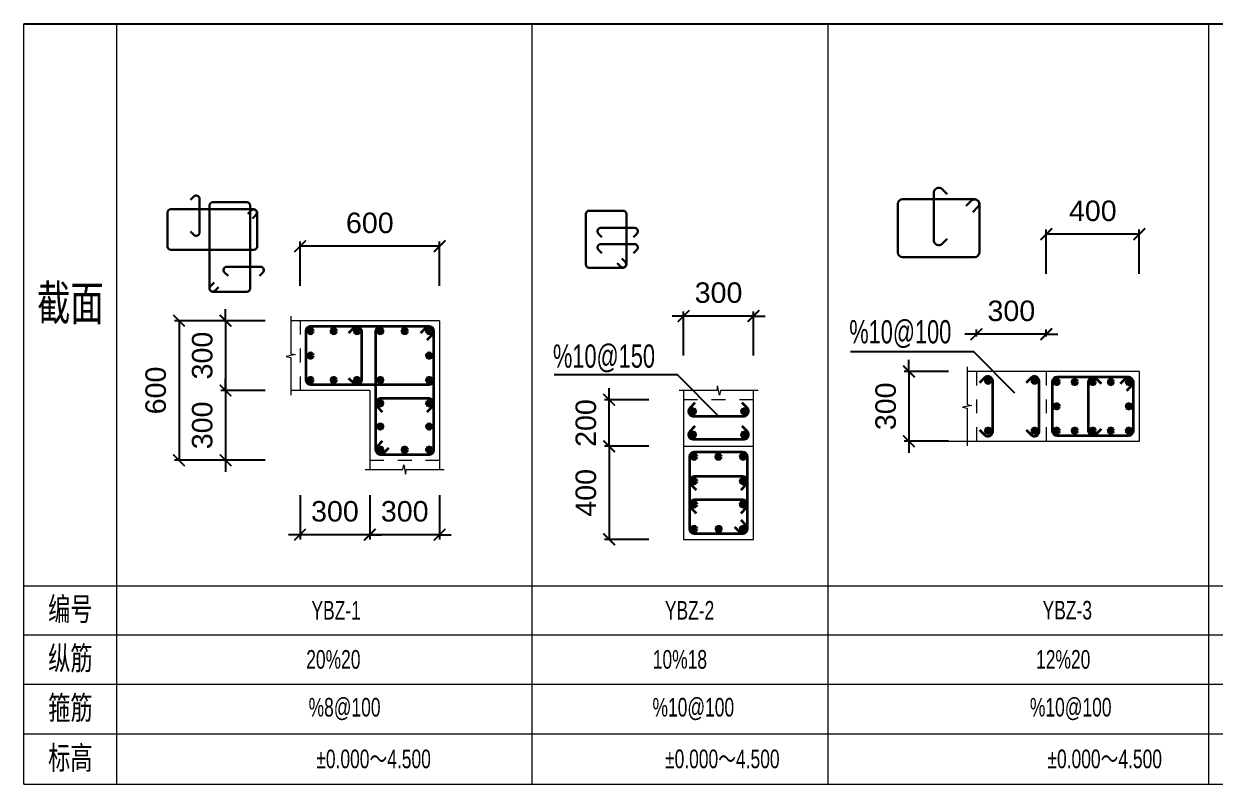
# Model space of a CAD drawing. Header units: millimetres. Extents: x -3831 to 465700, y 39900 to 106100.
# Drawn here: x 42787 to 47907, y 44855 to 48123 of the extents above; entities that cross this region are included whole.
import ezdxf

# ---------------------------------------------------------------- set-up
doc = ezdxf.new("R2010")
doc.units = ezdxf.units.MM
doc.linetypes.add('线型7', pattern=[120.000008, -30.000002, 60.000004, -30.000002])
for name, color, linetype, lineweight in [('S_EdgeMemberLongiBar', 1, 'Continuous', 50), ('S_EdgeMemberShape', 3, 'Continuous', 9), ('S_EdgeMemberShapeDash', 3, '线型7', 9), ('S_EdgeMemberTxt', 7, 'Continuous', 9), ('stirrupfig', 1, 'Continuous', 35), ('StirrupFig_x', 30, 'Continuous', 30), ('拉结区拉筋规', 9, 'Continuous', 25)]:
    doc.layers.add(name, color=color, linetype=linetype, lineweight=lineweight)
doc.layers.add('WALL-Beam', color=80, linetype='Continuous')
doc.styles.get("Standard").update_dxf_attribs({"font": 'arial.ttf'})
doc.styles.add('xxxx', font='RIF.ttf')
doc.dimstyles.new('ISO-25', dxfattribs={"dimtxt": 2.5, "dimasz": 2.5, "dimexe": 1.25, "dimexo": 0.625, "dimtad": 1, "dimtxsty": 'Standard', "dimcen": 2.5, "dimadec": 0, "dimazin": 0, "dimtfac": 1, "dimtmove": 0, "dimatfit": 3, "dimfxl": 1, "dimarcsym": 0})

# ---------------------------------------------------------------- blocks, each defined once
blk = doc.blocks.new('_ArchTick')
at = {"color": 0, "linetype": 'ByBlock', "const_width": 0.15}
blk.add_lwpolyline([(-0.5, -0.5), (0.5, 0.5)], dxfattribs=at)
blk = doc.blocks.new('*D124')
at = {"layer": 'Defpoints', "color": 0, "transparency": 16777216}
for p in [(43973.5, 47167.2), (43973.5, 46847.2), (44573.5, 46847.2)]:
    blk.add_point(p, dxfattribs=at)
at = {"layer": 'WALL-Beam', "color": 0, "lineweight": -2, "transparency": 16777216}
for p, q in [((43973.5, 46997.2), (43973.5, 47187.2)), ((44573.5, 47167.2), (43973.5, 47167.2)), ((44573.5, 46997.2), (44573.5, 47187.2))]:
    blk.add_line(p, q, dxfattribs=at)
at = {"layer": 'WALL-Beam', "color": 0, "lineweight": -2, "transparency": 16777216, "xscale": 50, "yscale": 50, "zscale": 50, "rotation": 180}
blk.add_blockref('_ArchTick', (43973.5, 47167.2), dxfattribs=at)
at = {"layer": 'WALL-Beam', "color": 0, "lineweight": -2, "transparency": 16777216, "xscale": 50, "yscale": 50, "zscale": 50}
blk.add_blockref('_ArchTick', (44573.5, 47167.2), dxfattribs=at)
at = {"layer": 'WALL-Beam', "color": 7, "transparency": 16777216, "insert": (44273.5, 47267.2), "char_height": 88, "attachment_point": 5}
blk.add_mtext('600', dxfattribs=at)
blk = doc.blocks.new('*D125')
at = {"layer": 'Defpoints', "color": 0, "transparency": 16777216}
for p in [(44273.5, 46247.2), (44573.5, 46247.2), (44273.5, 45927.2)]:
    blk.add_point(p, dxfattribs=at)
at = {"layer": 'WALL-Beam', "color": 0, "lineweight": -2, "transparency": 16777216}
for p, q in [((44273.5, 46097.2), (44273.5, 45907.2)), ((44573.5, 46097.2), (44573.5, 45907.2)), ((44273.5, 45927.2), (44223.5, 45927.2)), ((44573.5, 45927.2), (44273.5, 45927.2)), ((44573.5, 45927.2), (44623.5, 45927.2))]:
    blk.add_line(p, q, dxfattribs=at)
at = {"layer": 'WALL-Beam', "color": 0, "lineweight": -2, "transparency": 16777216, "xscale": 50, "yscale": 50, "zscale": 50}
blk.add_blockref('_ArchTick', (44273.5, 45927.2), dxfattribs=at)
at = {"layer": 'WALL-Beam', "color": 0, "lineweight": -2, "transparency": 16777216, "xscale": 50, "yscale": 50, "zscale": 50, "rotation": 180}
blk.add_blockref('_ArchTick', (44573.5, 45927.2), dxfattribs=at)
at = {"layer": 'WALL-Beam', "color": 7, "transparency": 16777216, "insert": (44423.5, 46027.2), "char_height": 88, "attachment_point": 5}
blk.add_mtext('300', dxfattribs=at)
blk = doc.blocks.new('*D126')
at = {"layer": 'Defpoints', "color": 0, "transparency": 16777216}
for p in [(43973.5, 46247.2), (44273.5, 46247.2), (43973.5, 45927.2)]:
    blk.add_point(p, dxfattribs=at)
at = {"layer": 'WALL-Beam', "color": 0, "lineweight": -2, "transparency": 16777216}
for p, q in [((43973.5, 46097.2), (43973.5, 45907.2)), ((44273.5, 46097.2), (44273.5, 45907.2)), ((43973.5, 45927.2), (43923.5, 45927.2)), ((44273.5, 45927.2), (43973.5, 45927.2)), ((44273.5, 45927.2), (44323.5, 45927.2))]:
    blk.add_line(p, q, dxfattribs=at)
at = {"layer": 'WALL-Beam', "color": 0, "lineweight": -2, "transparency": 16777216, "xscale": 50, "yscale": 50, "zscale": 50}
blk.add_blockref('_ArchTick', (43973.5, 45927.2), dxfattribs=at)
at = {"layer": 'WALL-Beam', "color": 0, "lineweight": -2, "transparency": 16777216, "xscale": 50, "yscale": 50, "zscale": 50, "rotation": 180}
blk.add_blockref('_ArchTick', (44273.5, 45927.2), dxfattribs=at)
at = {"layer": 'WALL-Beam', "color": 7, "transparency": 16777216, "insert": (44123.5, 46027.2), "char_height": 88, "attachment_point": 5}
blk.add_mtext('300', dxfattribs=at)
blk = doc.blocks.new('*D127')
at = {"layer": 'Defpoints', "color": 0, "transparency": 16777216}
for p in [(43973.5, 46847.2), (43653.5, 46547.2), (43973.5, 46547.2)]:
    blk.add_point(p, dxfattribs=at)
at = {"layer": 'WALL-Beam', "color": 0, "lineweight": -2, "transparency": 16777216}
for p, q in [((43653.5, 46847.2), (43653.5, 46897.2)), ((43823.5, 46847.2), (43633.5, 46847.2)), ((43653.5, 46847.2), (43653.5, 46547.2)), ((43823.5, 46547.2), (43633.5, 46547.2)), ((43653.5, 46547.2), (43653.5, 46497.2))]:
    blk.add_line(p, q, dxfattribs=at)
at = {"layer": 'WALL-Beam', "color": 0, "lineweight": -2, "transparency": 16777216, "xscale": 50, "yscale": 50, "zscale": 50}
for p, rotation in [((43653.5, 46847.2), 270), ((43653.5, 46547.2), 90)]:
    blk.add_blockref('_ArchTick', p, dxfattribs=dict(at, rotation=rotation))
at = {"layer": 'WALL-Beam', "color": 7, "transparency": 16777216, "insert": (43553.6, 46697.2), "char_height": 88, "attachment_point": 5, "rotation": 90}
blk.add_mtext('300', dxfattribs=at)
blk = doc.blocks.new('*D128')
at = {"layer": 'Defpoints', "color": 0, "transparency": 16777216}
for p in [(43973.5, 46547.2), (43653.5, 46247.2), (43973.5, 46247.2)]:
    blk.add_point(p, dxfattribs=at)
at = {"layer": 'WALL-Beam', "color": 0, "lineweight": -2, "transparency": 16777216}
for p, q in [((43653.5, 46547.2), (43653.5, 46597.2)), ((43823.5, 46547.2), (43633.5, 46547.2)), ((43653.5, 46547.2), (43653.5, 46247.2)), ((43823.5, 46247.2), (43633.5, 46247.2)), ((43653.5, 46247.2), (43653.5, 46197.2))]:
    blk.add_line(p, q, dxfattribs=at)
at = {"layer": 'WALL-Beam', "color": 0, "lineweight": -2, "transparency": 16777216, "xscale": 50, "yscale": 50, "zscale": 50}
for p, rotation in [((43653.5, 46547.2), 270), ((43653.5, 46247.2), 90)]:
    blk.add_blockref('_ArchTick', p, dxfattribs=dict(at, rotation=rotation))
at = {"layer": 'WALL-Beam', "color": 7, "transparency": 16777216, "insert": (43553.6, 46397.2), "char_height": 88, "attachment_point": 5, "rotation": 90}
blk.add_mtext('300', dxfattribs=at)
blk = doc.blocks.new('*D129')
at = {"layer": 'Defpoints', "color": 0, "transparency": 16777216}
for p in [(43973.5, 46847.2), (43453.5, 46247.2), (43973.5, 46247.2)]:
    blk.add_point(p, dxfattribs=at)
at = {"layer": 'WALL-Beam', "color": 0, "lineweight": -2, "transparency": 16777216}
for p, q in [((43823.5, 46847.2), (43433.5, 46847.2)), ((43453.5, 46847.2), (43453.5, 46247.2)), ((43823.5, 46247.2), (43433.5, 46247.2))]:
    blk.add_line(p, q, dxfattribs=at)
at = {"layer": 'WALL-Beam', "color": 0, "lineweight": -2, "transparency": 16777216, "xscale": 50, "yscale": 50, "zscale": 50}
for p, rotation in [((43453.5, 46847.2), 90), ((43453.5, 46247.2), 270)]:
    blk.add_blockref('_ArchTick', p, dxfattribs=dict(at, rotation=rotation))
at = {"layer": 'WALL-Beam', "color": 7, "transparency": 16777216, "insert": (43353.6, 46547.2), "char_height": 88, "attachment_point": 5, "rotation": 90}
blk.add_mtext('600', dxfattribs=at)
blk = doc.blocks.new('*D144')
at = {"layer": 'Defpoints', "color": 0, "transparency": 16777216}
for p in [(46880.7, 46789), (46880.7, 46629), (47180.7, 46629)]:
    blk.add_point(p, dxfattribs=at)
at = {"layer": 'WALL-Beam', "color": 0, "lineweight": -2, "transparency": 16777216}
for p, q in [((46880.7, 46779), (46880.7, 46809)), ((47180.7, 46779), (47180.7, 46809)), ((46880.7, 46789), (46830.7, 46789)), ((47180.7, 46789), (46880.7, 46789)), ((47180.7, 46789), (47230.7, 46789))]:
    blk.add_line(p, q, dxfattribs=at)
at = {"layer": 'WALL-Beam', "color": 0, "lineweight": -2, "transparency": 16777216, "xscale": 50, "yscale": 50, "zscale": 50}
blk.add_blockref('_ArchTick', (46880.7, 46789), dxfattribs=at)
at = {"layer": 'WALL-Beam', "color": 0, "lineweight": -2, "transparency": 16777216, "xscale": 50, "yscale": 50, "zscale": 50, "rotation": 180}
blk.add_blockref('_ArchTick', (47180.7, 46789), dxfattribs=at)
at = {"layer": 'WALL-Beam', "color": 7, "transparency": 16777216, "insert": (47030.7, 46889), "char_height": 88, "attachment_point": 5}
blk.add_mtext('300', dxfattribs=at)
blk = doc.blocks.new('*D145')
at = {"layer": 'Defpoints', "color": 0, "transparency": 16777216}
for p in [(47180.7, 47219), (47180.7, 46899), (47580.7, 46899)]:
    blk.add_point(p, dxfattribs=at)
at = {"layer": 'WALL-Beam', "color": 0, "lineweight": -2, "transparency": 16777216}
for p, q in [((47180.7, 47049), (47180.7, 47239)), ((47580.7, 47219), (47180.7, 47219)), ((47580.7, 47049), (47580.7, 47239))]:
    blk.add_line(p, q, dxfattribs=at)
at = {"layer": 'WALL-Beam', "color": 0, "lineweight": -2, "transparency": 16777216, "xscale": 50, "yscale": 50, "zscale": 50, "rotation": 180}
blk.add_blockref('_ArchTick', (47180.7, 47219), dxfattribs=at)
at = {"layer": 'WALL-Beam', "color": 0, "lineweight": -2, "transparency": 16777216, "xscale": 50, "yscale": 50, "zscale": 50}
blk.add_blockref('_ArchTick', (47580.7, 47219), dxfattribs=at)
at = {"layer": 'WALL-Beam', "color": 7, "transparency": 16777216, "insert": (47380.7, 47318.9), "char_height": 88, "attachment_point": 5}
blk.add_mtext('400', dxfattribs=at)
blk = doc.blocks.new('*D146')
at = {"layer": 'Defpoints', "color": 0, "transparency": 16777216}
for p in [(46910.7, 46629), (46590.7, 46329), (46910.7, 46329)]:
    blk.add_point(p, dxfattribs=at)
at = {"layer": 'WALL-Beam', "color": 0, "lineweight": -2, "transparency": 16777216}
for p, q in [((46590.7, 46629), (46590.7, 46679)), ((46760.7, 46629), (46570.7, 46629)), ((46590.7, 46629), (46590.7, 46329)), ((46760.7, 46329), (46570.7, 46329)), ((46590.7, 46329), (46590.7, 46279))]:
    blk.add_line(p, q, dxfattribs=at)
at = {"layer": 'WALL-Beam', "color": 0, "lineweight": -2, "transparency": 16777216, "xscale": 50, "yscale": 50, "zscale": 50}
for p, rotation in [((46590.7, 46629), 270), ((46590.7, 46329), 90)]:
    blk.add_blockref('_ArchTick', p, dxfattribs=dict(at, rotation=rotation))
at = {"layer": 'WALL-Beam', "color": 7, "transparency": 16777216, "insert": (46490.8, 46479), "char_height": 88, "attachment_point": 5, "rotation": 90}
blk.add_mtext('300', dxfattribs=at)
blk = doc.blocks.new('*D164')
at = {"layer": 'Defpoints', "color": 0, "transparency": 16777216}
for p in [(45622.3, 46867.2), (45622.3, 46547.2), (45922.3, 46547.2)]:
    blk.add_point(p, dxfattribs=at)
at = {"layer": 'WALL-Beam', "color": 0, "lineweight": -2, "transparency": 16777216}
for p, q in [((45622.3, 46867.2), (45572.3, 46867.2)), ((45622.3, 46697.2), (45622.3, 46887.2)), ((45922.3, 46867.2), (45622.3, 46867.2)), ((45922.3, 46697.2), (45922.3, 46887.2)), ((45922.3, 46867.2), (45972.3, 46867.2))]:
    blk.add_line(p, q, dxfattribs=at)
at = {"layer": 'WALL-Beam', "color": 0, "lineweight": -2, "transparency": 16777216, "xscale": 50, "yscale": 50, "zscale": 50}
blk.add_blockref('_ArchTick', (45622.3, 46867.2), dxfattribs=at)
at = {"layer": 'WALL-Beam', "color": 0, "lineweight": -2, "transparency": 16777216, "xscale": 50, "yscale": 50, "zscale": 50, "rotation": 180}
blk.add_blockref('_ArchTick', (45922.3, 46867.2), dxfattribs=at)
at = {"layer": 'WALL-Beam', "color": 7, "transparency": 16777216, "insert": (45772.3, 46967.2), "char_height": 88, "attachment_point": 5}
blk.add_mtext('300', dxfattribs=at)
blk = doc.blocks.new('*D165')
at = {"layer": 'Defpoints', "color": 0, "transparency": 16777216}
for p in [(45622.3, 46307.2), (45302.3, 45907.2), (45622.3, 45907.2)]:
    blk.add_point(p, dxfattribs=at)
at = {"layer": 'WALL-Beam', "color": 0, "lineweight": -2, "transparency": 16777216}
for p, q in [((45472.3, 46307.2), (45282.3, 46307.2)), ((45302.3, 46307.2), (45302.3, 45907.2)), ((45472.3, 45907.2), (45282.3, 45907.2))]:
    blk.add_line(p, q, dxfattribs=at)
at = {"layer": 'WALL-Beam', "color": 0, "lineweight": -2, "transparency": 16777216, "xscale": 50, "yscale": 50, "zscale": 50}
for p, rotation in [((45302.3, 46307.2), 90), ((45302.3, 45907.2), 270)]:
    blk.add_blockref('_ArchTick', p, dxfattribs=dict(at, rotation=rotation))
at = {"layer": 'WALL-Beam', "color": 7, "transparency": 16777216, "insert": (45202.4, 46107.2), "char_height": 88, "attachment_point": 5, "rotation": 90}
blk.add_mtext('400', dxfattribs=at)
blk = doc.blocks.new('*D179')
at = {"layer": 'Defpoints', "color": 0, "transparency": 16777216}
for p in [(45302.3, 46507.2), (45622.3, 46507.2), (45622.3, 46307.2)]:
    blk.add_point(p, dxfattribs=at)
at = {"layer": 'WALL-Beam', "color": 0, "lineweight": -2, "transparency": 16777216}
for p, q in [((45302.3, 46507.2), (45302.3, 46557.2)), ((45472.3, 46507.2), (45282.3, 46507.2)), ((45302.3, 46307.2), (45302.3, 46507.2)), ((45472.3, 46307.2), (45282.3, 46307.2)), ((45302.3, 46307.2), (45302.3, 46257.2))]:
    blk.add_line(p, q, dxfattribs=at)
at = {"layer": 'WALL-Beam', "color": 0, "lineweight": -2, "transparency": 16777216, "xscale": 50, "yscale": 50, "zscale": 50}
for p, rotation in [((45302.3, 46507.2), 270), ((45302.3, 46307.2), 90)]:
    blk.add_blockref('_ArchTick', p, dxfattribs=dict(at, rotation=rotation))
at = {"layer": 'WALL-Beam', "color": 7, "transparency": 16777216, "insert": (45202.4, 46407.2), "char_height": 88, "attachment_point": 5, "rotation": 90}
blk.add_mtext('200', dxfattribs=at)

msp = doc.modelspace()

# ---------------------------------------------------------------- hatches: boundary and pattern name
at = {"layer": 'S_EdgeMemberLongiBar'}
h = msp.add_hatch(color=256, dxfattribs=at)
h.dxf.hatch_style = 1
edge = h.paths.add_edge_path()
edge.add_arc((44018.54669, 46802.2208), 10, 0, 360)
h = msp.add_hatch(color=256, dxfattribs=at)
h.dxf.hatch_style = 1
edge = h.paths.add_edge_path()
edge.add_arc((44118.54669, 46802.2208), 10, 0, 360)
h = msp.add_hatch(color=256, dxfattribs=at)
h.dxf.hatch_style = 1
edge = h.paths.add_edge_path()
edge.add_arc((44218.54669, 46802.2208), 10, 0, 360)
h = msp.add_hatch(color=256, dxfattribs=at)
h.dxf.hatch_style = 1
edge = h.paths.add_edge_path()
edge.add_arc((44318.54669, 46802.2208), 10, 0, 360)
h = msp.add_hatch(color=256, dxfattribs=at)
h.dxf.hatch_style = 1
edge = h.paths.add_edge_path()
edge.add_arc((44423.54669, 46802.2208), 10, 0, 360)
h = msp.add_hatch(color=256, dxfattribs=at)
h.dxf.hatch_style = 1
edge = h.paths.add_edge_path()
edge.add_arc((44528.54669, 46802.2208), 10, 0, 360)
h = msp.add_hatch(color=256, dxfattribs=at)
h.dxf.hatch_style = 1
edge = h.paths.add_edge_path()
edge.add_arc((44018.54669, 46697.2208), 10, 0, 360)
h = msp.add_hatch(color=256, dxfattribs=at)
h.dxf.hatch_style = 1
edge = h.paths.add_edge_path()
edge.add_arc((44528.54669, 46697.2208), 10, 0, 360)
h = msp.add_hatch(color=256, dxfattribs=at)
h.dxf.hatch_style = 1
edge = h.paths.add_edge_path()
edge.add_arc((44018.54669, 46592.2208), 10, 0, 360)
h = msp.add_hatch(color=256, dxfattribs=at)
h.dxf.hatch_style = 1
edge = h.paths.add_edge_path()
edge.add_arc((44118.54669, 46592.2208), 10, 0, 360)
h = msp.add_hatch(color=256, dxfattribs=at)
h.dxf.hatch_style = 1
edge = h.paths.add_edge_path()
edge.add_arc((44218.54669, 46592.2208), 10, 0, 360)
h = msp.add_hatch(color=256, dxfattribs=at)
h.dxf.hatch_style = 1
edge = h.paths.add_edge_path()
edge.add_arc((44318.54669, 46592.2208), 10, 0, 360)
h = msp.add_hatch(color=256, dxfattribs=at)
h.dxf.hatch_style = 1
edge = h.paths.add_edge_path()
edge.add_arc((44528.54669, 46592.2208), 10, 0, 360)
h = msp.add_hatch(color=256, dxfattribs=at)
h.dxf.hatch_style = 1
edge = h.paths.add_edge_path()
edge.add_arc((46930.74669, 46588.99033), 10, 0, 360)
h = msp.add_hatch(color=256, dxfattribs=at)
h.dxf.hatch_style = 1
edge = h.paths.add_edge_path()
edge.add_arc((47130.74669, 46588.99033), 10, 0, 360)
h = msp.add_hatch(color=256, dxfattribs=at)
h.dxf.hatch_style = 1
edge = h.paths.add_edge_path()
edge.add_arc((47225.74669, 46583.99033), 10, 0, 360)
h = msp.add_hatch(color=256, dxfattribs=at)
h.dxf.hatch_style = 1
edge = h.paths.add_edge_path()
edge.add_arc((47303.24669, 46583.99033), 10, 0, 360)
h = msp.add_hatch(color=256, dxfattribs=at)
h.dxf.hatch_style = 1
edge = h.paths.add_edge_path()
edge.add_arc((47380.74669, 46583.99033), 10, 0, 360)
h = msp.add_hatch(color=256, dxfattribs=at)
h.dxf.hatch_style = 1
edge = h.paths.add_edge_path()
edge.add_arc((47458.24669, 46583.99033), 10, 0, 360)
h = msp.add_hatch(color=256, dxfattribs=at)
h.dxf.hatch_style = 1
edge = h.paths.add_edge_path()
edge.add_arc((47535.74669, 46583.99033), 10, 0, 360)
h = msp.add_hatch(color=256, dxfattribs=at)
h.dxf.hatch_style = 1
edge = h.paths.add_edge_path()
edge.add_arc((44318.54669, 46492.2208), 10, 0, 360)
h = msp.add_hatch(color=256, dxfattribs=at)
h.dxf.hatch_style = 1
edge = h.paths.add_edge_path()
edge.add_arc((44528.54669, 46492.2208), 10, 0, 360)
h = msp.add_hatch(color=256, dxfattribs=at)
h.dxf.hatch_style = 1
edge = h.paths.add_edge_path()
edge.add_arc((45662.34669, 46457.2208), 10, 0, 360)
h = msp.add_hatch(color=256, dxfattribs=at)
h.dxf.hatch_style = 1
edge = h.paths.add_edge_path()
edge.add_arc((45882.34669, 46457.2208), 10, 0, 360)
h = msp.add_hatch(color=256, dxfattribs=at)
h.dxf.hatch_style = 1
edge = h.paths.add_edge_path()
edge.add_arc((47225.74669, 46478.99033), 10, 0, 360)
h = msp.add_hatch(color=256, dxfattribs=at)
h.dxf.hatch_style = 1
edge = h.paths.add_edge_path()
edge.add_arc((47535.74669, 46478.99033), 10, 0, 360)
h = msp.add_hatch(color=256, dxfattribs=at)
h.dxf.hatch_style = 1
edge = h.paths.add_edge_path()
edge.add_arc((44318.54669, 46392.2208), 10, 0, 360)
h = msp.add_hatch(color=256, dxfattribs=at)
h.dxf.hatch_style = 1
edge = h.paths.add_edge_path()
edge.add_arc((44528.54669, 46392.2208), 10, 0, 360)
h = msp.add_hatch(color=256, dxfattribs=at)
h.dxf.hatch_style = 1
edge = h.paths.add_edge_path()
edge.add_arc((45662.34669, 46357.2208), 10, 0, 360)
h = msp.add_hatch(color=256, dxfattribs=at)
h.dxf.hatch_style = 1
edge = h.paths.add_edge_path()
edge.add_arc((45882.34669, 46357.2208), 10, 0, 360)
h = msp.add_hatch(color=256, dxfattribs=at)
h.dxf.hatch_style = 1
edge = h.paths.add_edge_path()
edge.add_arc((46930.74669, 46373.99033), 10, 0, 360)
h = msp.add_hatch(color=256, dxfattribs=at)
h.dxf.hatch_style = 1
edge = h.paths.add_edge_path()
edge.add_arc((47130.74669, 46373.99033), 10, 0, 360)
h = msp.add_hatch(color=256, dxfattribs=at)
h.dxf.hatch_style = 1
edge = h.paths.add_edge_path()
edge.add_arc((47225.74669, 46373.99033), 10, 0, 360)
h = msp.add_hatch(color=256, dxfattribs=at)
h.dxf.hatch_style = 1
edge = h.paths.add_edge_path()
edge.add_arc((47303.24669, 46373.99033), 10, 0, 360)
h = msp.add_hatch(color=256, dxfattribs=at)
h.dxf.hatch_style = 1
edge = h.paths.add_edge_path()
edge.add_arc((47380.74669, 46373.99033), 10, 0, 360)
h = msp.add_hatch(color=256, dxfattribs=at)
h.dxf.hatch_style = 1
edge = h.paths.add_edge_path()
edge.add_arc((47458.24669, 46373.99033), 10, 0, 360)
h = msp.add_hatch(color=256, dxfattribs=at)
h.dxf.hatch_style = 1
edge = h.paths.add_edge_path()
edge.add_arc((47535.74669, 46373.99033), 10, 0, 360)
h = msp.add_hatch(color=256, dxfattribs=at)
h.dxf.hatch_style = 1
edge = h.paths.add_edge_path()
edge.add_arc((44318.54669, 46292.2208), 10, 0, 360)
h = msp.add_hatch(color=256, dxfattribs=at)
h.dxf.hatch_style = 1
edge = h.paths.add_edge_path()
edge.add_arc((44423.54669, 46292.2208), 10, 0, 360)
h = msp.add_hatch(color=256, dxfattribs=at)
h.dxf.hatch_style = 1
edge = h.paths.add_edge_path()
edge.add_arc((44528.54669, 46292.2208), 10, 0, 360)
h = msp.add_hatch(color=256, dxfattribs=at)
h.dxf.hatch_style = 1
edge = h.paths.add_edge_path()
edge.add_arc((45667.34669, 46262.2208), 10, 0, 360)
h = msp.add_hatch(color=256, dxfattribs=at)
h.dxf.hatch_style = 1
edge = h.paths.add_edge_path()
edge.add_arc((45771.69632, 46262.2208), 10, 0, 360)
h = msp.add_hatch(color=256, dxfattribs=at)
h.dxf.hatch_style = 1
edge = h.paths.add_edge_path()
edge.add_arc((45877.34669, 46262.2208), 10, 0, 360)
h = msp.add_hatch(color=256, dxfattribs=at)
h.dxf.hatch_style = 1
edge = h.paths.add_edge_path()
edge.add_arc((45667.34669, 46157.2208), 10, 0, 360)
h = msp.add_hatch(color=256, dxfattribs=at)
h.dxf.hatch_style = 1
edge = h.paths.add_edge_path()
edge.add_arc((45877.34669, 46157.2208), 10, 0, 360)
h = msp.add_hatch(color=256, dxfattribs=at)
h.dxf.hatch_style = 1
edge = h.paths.add_edge_path()
edge.add_arc((45667.34669, 46057.2208), 10, 0, 360)
h = msp.add_hatch(color=256, dxfattribs=at)
h.dxf.hatch_style = 1
edge = h.paths.add_edge_path()
edge.add_arc((45877.34669, 46057.2208), 10, 0, 360)
h = msp.add_hatch(color=256, dxfattribs=at)
h.dxf.hatch_style = 1
edge = h.paths.add_edge_path()
edge.add_arc((45667.34669, 45952.2208), 10, 0, 360)
h = msp.add_hatch(color=256, dxfattribs=at)
h.dxf.hatch_style = 1
edge = h.paths.add_edge_path()
edge.add_arc((45772.79411, 45952.2208), 10, 0, 360)
h = msp.add_hatch(color=256, dxfattribs=at)
h.dxf.hatch_style = 1
edge = h.paths.add_edge_path()
edge.add_arc((45877.34669, 45952.2208), 10, 0, 360)

# ---------------------------------------------------------------- linework, layer by layer
msp.add_line((42786.54669, 48123.33867), (66565.39555, 48123.33867))
for centre in [(44018.54669, 46802.2208), (44118.54669, 46802.2208), (44218.54669, 46802.2208), (44318.54669, 46802.2208), (44423.54669, 46802.2208), (44528.54669, 46802.2208), (44018.54669, 46697.2208), (44528.54669, 46697.2208), (44018.54669, 46592.2208), (44118.54669, 46592.2208), (44218.54669, 46592.2208), (44318.54669, 46592.2208), (44528.54669, 46592.2208), (46930.74669, 46588.99033), (47130.74669, 46588.99033), (47225.74669, 46583.99033), (47303.24669, 46583.99033), (47380.74669, 46583.99033), (47458.24669, 46583.99033), (47535.74669, 46583.99033), (44318.54669, 46492.2208), (44528.54669, 46492.2208), (45662.34669, 46457.2208), (45882.34669, 46457.2208), (47225.74669, 46478.99033), (47535.74669, 46478.99033), (44318.54669, 46392.2208), (44528.54669, 46392.2208), (45662.34669, 46357.2208), (45882.34669, 46357.2208), (46930.74669, 46373.99033), (47130.74669, 46373.99033), (47225.74669, 46373.99033), (47303.24669, 46373.99033), (47380.74669, 46373.99033), (47458.24669, 46373.99033), (47535.74669, 46373.99033), (44318.54669, 46292.2208), (44423.54669, 46292.2208), (44528.54669, 46292.2208), (45667.34669, 46262.2208), (45771.69632, 46262.2208), (45877.34669, 46262.2208), (45667.34669, 46157.2208), (45877.34669, 46157.2208), (45667.34669, 46057.2208), (45877.34669, 46057.2208), (45667.34669, 45952.2208), (45772.79411, 45952.2208), (45877.34669, 45952.2208)]:
    msp.add_circle(centre, 10, dxfattribs=at)
at = {"layer": 'S_EdgeMemberShape'}
for p, q in [((44573.54669, 46847.2208), (43933.54669, 46847.2208)), ((44573.54669, 46847.2208), (44573.54669, 46847.2208)), ((44573.54669, 46847.2208), (44573.54669, 46207.2208)), ((47580.74669, 46628.99033), (46840.74669, 46628.99033)), ((47580.74669, 46328.99033), (47580.74669, 46628.99033)), ((47580.74669, 46628.99033), (47580.74669, 46628.99033)), ((44273.54669, 46547.2208), (43933.54669, 46547.2208)), ((44273.54669, 46547.2208), (44273.54669, 46207.2208)), ((45622.34669, 46547.2208), (45622.34669, 45907.2208)), ((45922.34669, 45907.2208), (45922.34669, 46547.2208)), ((45622.34669, 46307.2208), (45922.34669, 46307.2208)), ((46580.74669, 46328.99033), (47580.74669, 46328.99033)), ((45622.34669, 45907.2208), (45922.34669, 45907.2208))]:
    msp.add_line(p, q, dxfattribs=at)
for points in [[(43933.54669, 46867.2208), (43933.54669, 46705.2208), (43953.54669, 46701.2208), (43913.54669, 46693.2208), (43933.54669, 46689.2208), (43933.54669, 46527.2208)], [(46840.74669, 46648.99033), (46840.74669, 46486.99033), (46860.74669, 46482.99033), (46820.74669, 46474.99033), (46840.74669, 46470.99033), (46840.74669, 46308.99033)], [(45942.34669, 46547.2208), (45780.34669, 46547.2208), (45776.34669, 46527.2208), (45768.34669, 46567.2208), (45764.34669, 46547.2208), (45602.34669, 46547.2208)], [(44253.54669, 46207.2208), (44415.54669, 46207.2208), (44419.54669, 46227.2208), (44427.54669, 46187.2208), (44431.54669, 46207.2208), (44593.54669, 46207.2208)]]:
    msp.add_lwpolyline(points, dxfattribs=at)
at = {"layer": 'S_EdgeMemberShapeDash'}
for p, q in [((43973.54669, 46847.2208), (43973.54669, 46547.2208)), ((46880.74669, 46628.99033), (46880.74669, 46328.99033)), ((47180.74669, 46628.99033), (47180.74669, 46328.99033)), ((45922.34669, 46507.2208), (45622.34669, 46507.2208)), ((44273.54669, 46247.2208), (44573.54669, 46247.2208))]:
    msp.add_line(p, q, dxfattribs=at)
at = {"layer": 'S_EdgeMemberTxt'}
for p, q in [((42786.54669, 44854.70686), (42786.54669, 48123.33867)), ((43186.54669, 44854.70686), (43186.54669, 48123.33867)), ((44971.54669, 44854.70686), (44971.54669, 48123.33867)), ((46243.74669, 44854.70686), (46243.74669, 48123.33867)), ((47878.74669, 44854.70686), (47878.74669, 48123.33867)), ((42786.54669, 45707.2208), (66565.39555, 45707.2208)), ((42786.54669, 45497.22081), (66565.39555, 45497.22081)), ((42786.54669, 45284.09232), (66565.39555, 45284.09232)), ((42786.54669, 45070.96384), (66565.39555, 45070.96384)), ((42786.54669, 44854.70686), (66565.39555, 44854.70686))]:
    msp.add_line(p, q, dxfattribs=at)
at = {"layer": 'stirrupfig'}
for points in [[(44520.05841, 46765.45127), (44542.68732, 46788.08017, 0.5890733112), (44528.54669, 46822.2208), (44018.54669, 46822.2208, 0.3926990819), (43998.54669, 46802.2208), (43998.54669, 46592.2208, 0.3926990819), (44018.54669, 46572.2208), (44528.54669, 46572.2208, 0.3926990819), (44548.54669, 46592.2208)], [(44181.77716, 46600.70908), (44204.40607, 46578.08017, 0.5890733112), (44238.54669, 46592.2208), (44238.54669, 46802.2208, 0.5890733112), (44204.40607, 46816.36142), (44181.77716, 46793.73252)], [(44318.54669, 46822.2208, 0.3926990819), (44298.54669, 46802.2208), (44298.54669, 46292.2208, 0.5890733112), (44332.68732, 46278.08017), (44355.31623, 46300.70908)], [(44327.03498, 46328.99033), (44304.40607, 46306.36142, 0.5890733112), (44318.54669, 46272.2208), (44528.54669, 46272.2208, 0.3926990819), (44548.54669, 46292.2208), (44548.54669, 46802.2208, 0.3926990819), (44528.54669, 46822.2208)], [(44548.54669, 46802.2208, 0.5890733112), (44514.40607, 46816.36142), (44491.77716, 46793.73252)], [(46893.97794, 46377.47861), (46916.60451, 46354.8497, 0.5890552656), (46950.74669, 46368.99033), (46950.74669, 46588.99033, 0.5890552656), (46916.60451, 46603.13095), (46893.97794, 46580.50205)], [(47093.97794, 46377.47861), (47116.60451, 46354.8497, 0.5890552656), (47150.74669, 46368.99033), (47150.74669, 46588.99033, 0.5890552656), (47116.60451, 46603.13095), (47093.97794, 46580.50205)], [(47527.26232, 46547.2208), (47549.88888, 46569.8497, 0.5890658365), (47535.74669, 46603.99033), (47225.74669, 46603.99033, 0.3926990819), (47205.74669, 46583.99033), (47205.74669, 46373.99033, 0.3926990819), (47225.74669, 46353.99033), (47535.74669, 46353.99033, 0.3926990819), (47555.74669, 46373.99033), (47555.74669, 46583.99033, 0.5890552656), (47521.60451, 46598.13095), (47498.97794, 46575.50205)], [(47417.51544, 46575.50205), (47394.88888, 46598.13095, 0.5890552656), (47360.74669, 46583.99033), (47360.74669, 46373.99033, 0.5890552656), (47394.88888, 46359.8497), (47417.51544, 46382.47861)], [(44520.05841, 46455.45127), (44542.68732, 46478.08017, 0.5890733112), (44528.54669, 46512.2208), (44318.54669, 46512.2208, 0.5890733112), (44304.40607, 46478.08017), (44327.03498, 46455.45127)], [(45670.83498, 46493.98955), (45648.20607, 46471.36299, 0.5890552656), (45662.34669, 46437.2208), (45882.34669, 46437.2208, 0.5890552656), (45896.48732, 46471.36299), (45873.85841, 46493.98955)], [(45670.83498, 46393.98955), (45648.20607, 46371.36299, 0.5890552656), (45662.34669, 46337.2208), (45882.34669, 46337.2208, 0.5890552656), (45896.48732, 46371.36299), (45873.85841, 46393.98955)], [(45840.57716, 45960.70517), (45863.20607, 45938.07861, 0.5890658365), (45897.34669, 45952.2208), (45897.34669, 46262.2208, 0.3926990819), (45877.34669, 46282.2208), (45667.34669, 46282.2208, 0.3926990819), (45647.34669, 46262.2208), (45647.34669, 45952.2208, 0.3926990819), (45667.34669, 45932.2208), (45877.34669, 45932.2208, 0.5890552656), (45891.48732, 45966.36299), (45868.85841, 45988.98955)], [(45868.85841, 46120.45205), (45891.48732, 46143.07861, 0.5890552656), (45877.34669, 46177.2208), (45667.34669, 46177.2208, 0.5890552656), (45653.20607, 46143.07861), (45675.83498, 46120.45205)], [(45868.85841, 46020.45205), (45891.48732, 46043.07861, 0.5890552656), (45877.34669, 46077.2208), (45667.34669, 46077.2208, 0.5890552656), (45653.20607, 46043.07861), (45675.83498, 46020.45205)]]:
    msp.add_lwpolyline(points, format="xyb", dxfattribs=at)
at = {"layer": 'StirrupFig_x'}
for points in [[(46754.95357, 47391.57115), (46732.32701, 47414.20006, 0.5890552656), (46698.18482, 47400.05943), (46698.18482, 47190.05943, 0.5890552656), (46732.32701, 47175.91881), (46754.95357, 47198.54771)], [(43502.4018, 47231.25408), (43518.24203, 47215.41385, 0.5890733112), (43542.14047, 47225.31228), (43542.14047, 47372.31228, 0.5890733112), (43518.24203, 47382.21072), (43502.4018, 47366.37049)], [(46864.70045, 47313.2899), (46887.32701, 47335.91881, 0.5890658365), (46873.18482, 47370.05943), (46563.18482, 47370.05943, 0.3926990819), (46543.18482, 47350.05943), (46543.18482, 47140.05943, 0.3926990819), (46563.18482, 47120.05943), (46873.18482, 47120.05943, 0.3926990819), (46893.18482, 47140.05943), (46893.18482, 47350.05943, 0.5890552656), (46859.04264, 47364.20006), (46836.41607, 47341.57115)], [(43769.19867, 47286.57361), (43785.03891, 47302.41385, 0.5890733112), (43775.14047, 47326.31228), (43418.14047, 47326.31228, 0.3926990819), (43404.14047, 47312.31228), (43404.14047, 47165.31228, 0.3926990819), (43418.14047, 47151.31228), (43775.14047, 47151.31228, 0.3926990819), (43789.14047, 47165.31228), (43789.14047, 47312.31228, 0.5890733112), (43765.24203, 47322.21072), (43749.4018, 47306.37049)], [(43623.87914, 46991.25408), (43608.03891, 46975.41385, -0.5890733112), (43584.14047, 46985.31228), (43584.14047, 47342.31228, -0.3926990819), (43598.14047, 47356.31228), (43745.14047, 47356.31228, -0.3926990819), (43759.14047, 47342.31228), (43759.14047, 46985.31228, -0.3926990819), (43745.14047, 46971.31228), (43598.14047, 46971.31228, -0.5890733112), (43588.24203, 46995.21072), (43604.08226, 47011.05095)], [(45336.69841, 47094.92964), (45352.53865, 47079.09105, 0.5890658365), (45376.43708, 47088.99058), (45376.43708, 47305.99058, 0.3926990819), (45362.43708, 47319.99058), (45215.43708, 47319.99058, 0.3926990819), (45201.43708, 47305.99058), (45201.43708, 47088.99058, 0.3926990819), (45215.43708, 47074.99058), (45362.43708, 47074.99058, 0.5890552656), (45372.33552, 47098.89011), (45356.49529, 47114.7287)], [(45406.49529, 47206.75245), (45422.33552, 47222.59105, 0.5890552656), (45412.43708, 47246.49058), (45265.43708, 47246.49058, 0.5890552656), (45255.53865, 47222.59105), (45271.37888, 47206.75245)], [(45406.49529, 47136.75245), (45422.33552, 47152.59105, 0.5890552656), (45412.43708, 47176.49058), (45265.43708, 47176.49058, 0.5890552656), (45255.53865, 47152.59105), (45271.37888, 47136.75245)], [(43799.19867, 47039.57361), (43815.03891, 47055.41385, 0.5890733112), (43805.14047, 47079.31228), (43658.14047, 47079.31228, 0.5890733112), (43648.24203, 47055.41385), (43664.08226, 47039.57361)]]:
    msp.add_lwpolyline(points, format="xyb", dxfattribs=at)
at = {"layer": '拉结区拉筋规'}
for points in [[(47045.74669, 46535.92088), (46868.97013, 46712.69823), (46338.97013, 46712.69823)], [(45772.34669, 46437.2208), (45595.57013, 46613.99736), (45065.57013, 46613.99736)]]:
    msp.add_lwpolyline(points, dxfattribs=at)

# ---------------------------------------------------------------- texts
at = {"layer": 'S_EdgeMemberTxt', "attachment_point": 5, "style": 'xxxx'}
for s, insert, char_height, width in [('\\W0.7000;截面', (42986.54669, 46915.27973), 150, 400), ('\\W0.7000;编号', (42986.54669, 45602.2208), 100, 400), ('{\\W0.7;YBZ-1}', (44128.88669, 45602.22081), 80, 270.68), ('{\\W0.7;YBZ-2}', (45647.78669, 45602.22081), 80, 310.88), ('{\\W0.7;YBZ-3}', (47271.08669, 45602.2208), 80, 270.68), ('\\W0.7000;纵筋', (42986.54669, 45390.65656), 100, 400), ('{\\W0.7;20%20}', (44116.82667, 45390.65657), 80, 246.56), ('{\\W0.7;10%18}', (45606.24667, 45390.65657), 80, 227.8), ('{\\W0.7;12%20}', (47253.66667, 45390.65657), 80, 235.84), ('\\W0.7000;箍筋', (42986.54669, 45177.52808), 100, 400), ('{\\W0.7;%8@100}', (44165.06665, 45177.52808), 80, 343.04), ('{\\W0.7;%10@100}', (45663.86665, 45177.52808), 80, 343.04), ('{\\W0.7;%10@100}', (47285.82665, 45177.52808), 80, 300.16), ('\\W0.7000;标高', (42986.54669, 44962.83535), 100, 400), ('\\W0.7000;±0.000～4.500', (44289.68662, 44962.83535), 80, 592.28), ('\\W0.7000;±0.000～4.500', (45788.48662, 44962.83535), 80, 592.28), ('\\W0.7000;±0.000～4.500', (47431.88662, 44962.83535), 80, 592.28)]:
    msp.add_mtext(s, dxfattribs=dict(at, insert=insert, char_height=char_height, width=width))
at = {"layer": '拉结区拉筋规', "char_height": 100, "width": 428.8, "attachment_point": 5, "style": 'xxxx'}
for s, insert in [('{\\W0.7;%10@100}', (46553.37013, 46789.47557)), ('{\\W0.7;%10@150}', (45279.97013, 46684.94612))]:
    msp.add_mtext(s, dxfattribs=dict(at, insert=insert))

# ---------------------------------------------------------------- dimensions: what is measured, and where the dimension line sits
at = {"layer": 'WALL-Beam'}
for p1, p2, distance, picture, middle in [((47580.74669, 46898.99033), (47180.74669, 46898.99033), -320, '*D145', (47380.74669, 47318.92075)), ((44573.54669, 46847.2208), (43973.54669, 46847.2208), -320, '*D124', (44273.54669, 47267.15122)), ((45922.34669, 46547.2208), (45622.34669, 46547.2208), -320, '*D164', (45772.34669, 46967.18123)), ((47180.74669, 46628.99033), (46880.74669, 46628.99033), -160, '*D144', (47030.74669, 46888.95077)), ((43973.54669, 46847.2208), (43973.54669, 46247.2208), -520, '*D129', (43353.61627, 46547.2208)), ((43973.54669, 46847.2208), (43973.54669, 46547.2208), -320, '*D127', (43553.58626, 46697.2208)), ((46910.74669, 46628.99033), (46910.74669, 46328.99033), -320, '*D146', (46490.78626, 46478.99033)), ((43973.54669, 46547.2208), (43973.54669, 46247.2208), -320, '*D128', (43553.58626, 46397.2208)), ((45622.34669, 46307.2208), (45622.34669, 45907.2208), -320, '*D165', (45202.41627, 46107.2208)), ((44273.54669, 46247.2208), (43973.54669, 46247.2208), 320, '*D126', (44123.54669, 46027.18123)), ((44573.54669, 46247.2208), (44273.54669, 46247.2208), 320, '*D125', (44423.54669, 46027.18123))]:
    dim = msp.add_aligned_dim(p1=p1, p2=p2, distance=distance, dimstyle='ISO-25', override={"dimtxt": 88, "dimasz": 50, "dimexe": 20, "dimexo": 150, "dimgap": 55, "dimblk1": 'ArchTick', "dimblk2": 'ArchTick', "dimsah": 1, "dimclrt": 7, "dimtix": 1, "dimtmove": 2}, dxfattribs=at)
    dim.commit()
    dim.dimension.update_dxf_attribs({"geometry": picture, "text_midpoint": middle})
dim = msp.add_linear_dim(base=(45302.34669, 46507.2208), p1=(45622.34669, 46307.2208), p2=(45622.34669, 46507.2208), angle=90, dimstyle='ISO-25', override={"dimtxt": 88, "dimasz": 50, "dimexe": 20, "dimexo": 150, "dimgap": 55, "dimblk1": 'ArchTick', "dimblk2": 'ArchTick', "dimsah": 1, "dimclrt": 7, "dimtix": 1, "dimtmove": 2}, dxfattribs=at)
dim.commit()
dim.dimension.update_dxf_attribs({"geometry": '*D179', "text_midpoint": (45202.41627, 46407.2208)})

doc.saveas('drawing.dxf')
